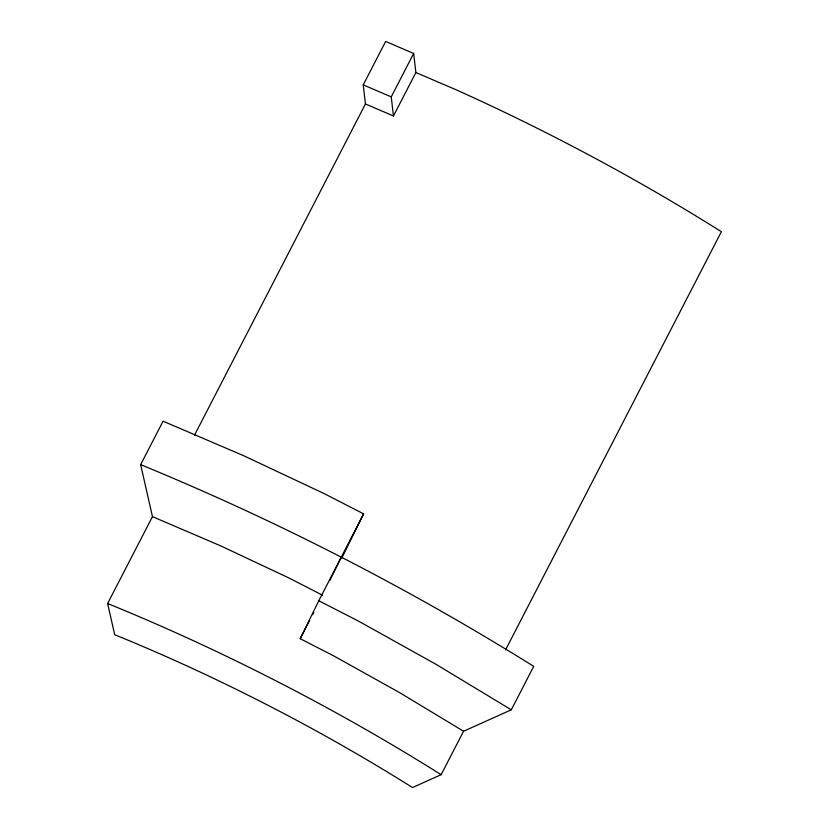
<?xml version="1.0" encoding="UTF-8"?>
<svg xmlns="http://www.w3.org/2000/svg" width="829" height="829" viewBox="0 0 829 829"><rect width="100%" height="100%" fill="white"/><g stroke="black" fill="none" stroke-linecap="round" stroke-linejoin="round"><path stroke-width="1.24" d="M463.556 731.251L399.858 692.764L333.921 656.008L300.202 638.703L318.782 600.735L363.62 513.856L323.88 493.462L243.488 455.639L163.075 421.194L140.65 464.634L152.463 516.633L107.625 603.512L114.703 634.713A646.62 211.592 27.3 0 1 412.479 787.55L441.132 774.69L463.556 731.251L511.306 709.811L533.721 666.371C408.635 588.269 277.052 520.695 140.65 464.634M329.942 580.31L341.206 557.295M363.62 513.856L341.507 558.684M363.237 84.89L385.661 41.45L413.671 53.45L415.878 72.537L393.454 115.977L365.444 103.977L363.237 84.89L391.247 96.879L393.454 115.977M194.473 435.246L365.444 103.977M391.247 96.879L413.671 53.45M300.202 638.703L309.642 620.413M312.595 614.693L313.776 612.413M505.545 649.905L721.375 231.716A724.214 236.98 27.3 0 0 456.105 89.77L415.878 72.537M152.463 516.633L220.69 545.865L288.906 577.958L322.626 595.263M318.782 600.735L358.522 621.128L436.23 664.443L511.306 709.811M107.625 603.512A724.214 236.98 27.3 0 1 441.132 774.69"/></g></svg>
